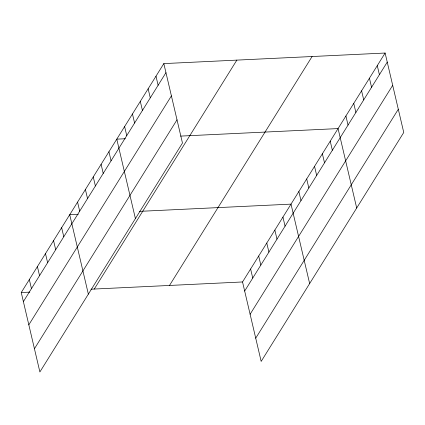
<?xml version="1.0" encoding="UTF-8"?>
<svg xmlns="http://www.w3.org/2000/svg" width="425" height="425" viewBox="0 0 425 425"><rect width="100%" height="100%" fill="white"/><g stroke="black" fill="none" stroke-linecap="round" stroke-linejoin="round"><path stroke-width="0.64" d="M163.832 63.601L182.463 143.039L39.881 371.965L21.25 292.527L163.832 63.601L385.119 53.035L403.75 132.472L261.168 361.399L242.537 281.961L385.119 53.035M23.375 301.601L165.957 72.675M28.826 324.822L171.403 95.891M34.436 348.744L177.018 119.818M94.276 289.043L236.858 60.116M169.511 285.451L312.093 56.525M244.667 291.035L387.244 62.108M250.113 314.256L392.695 85.324M255.722 338.178L398.305 109.252M125.332 138.741L116.779 139.15L135.41 218.583M180.593 136.101L338.066 128.584L356.697 208.016M78.28 214.285L69.727 214.694L88.358 294.127M139.464 211.363L291.013 204.127L309.644 283.56M21.25 292.527L29.803 292.124M90.987 289.202L242.537 281.961M377.278 65.625L379.403 74.699M369.437 78.216L371.562 87.29M361.595 90.807L363.72 99.88M353.749 103.402L355.879 112.471M345.908 115.993L348.038 125.062M330.225 141.174L332.355 150.243M322.384 153.765L324.509 162.833M314.543 166.356L316.668 175.424M306.701 178.946L308.826 188.015M298.86 191.537L300.985 200.605M282.938 217.101L285.063 226.169M274.858 230.074L276.983 239.142M266.778 243.047L268.903 252.115M258.697 256.02L260.822 265.088M250.617 268.993L252.748 278.062M155.991 76.192L158.116 85.266M148.144 88.782L150.275 97.856M140.303 101.373L142.433 110.447M132.462 113.969L134.592 123.037M124.621 126.56L126.751 135.628M108.938 151.741L111.063 160.809M101.097 164.332L103.222 173.4M93.256 176.922L95.381 185.991M85.409 189.513L87.539 198.581M77.568 202.103L79.698 211.172M61.646 227.667L63.777 236.736M53.566 240.64L55.696 249.709M45.491 253.613L47.616 262.682M37.411 266.587L39.536 275.655M29.33 279.56L31.455 288.628"/></g></svg>
